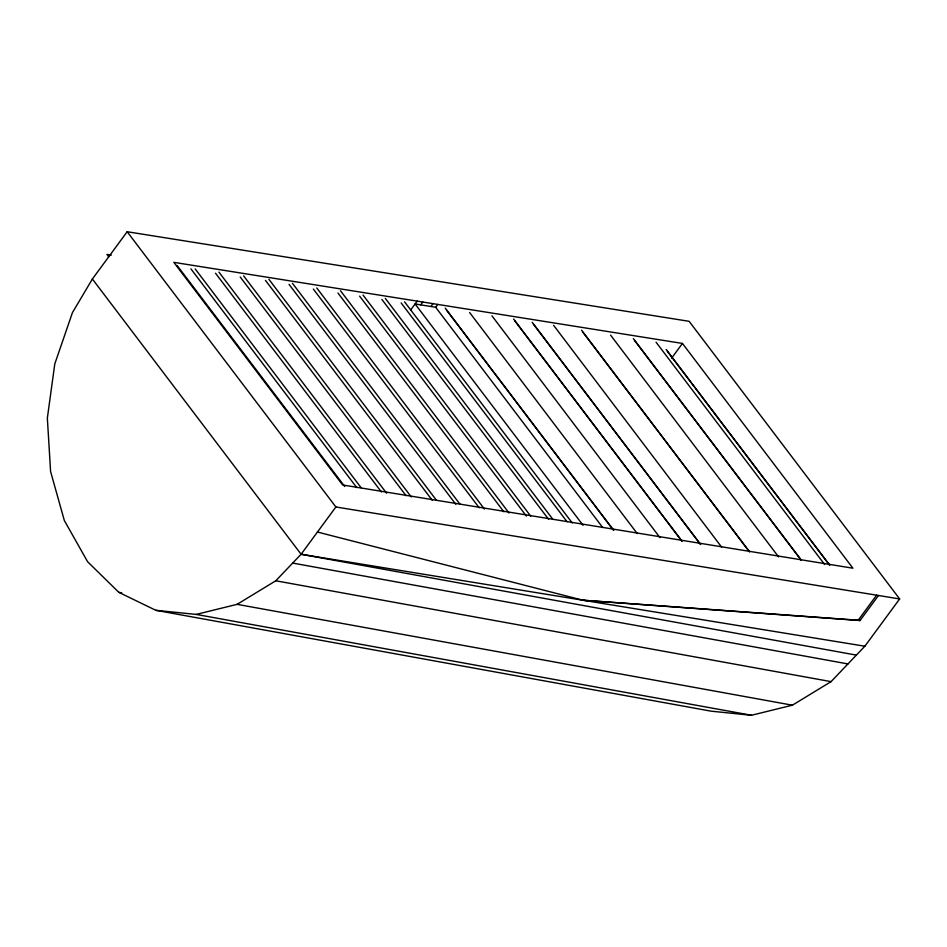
<?xml version="1.0" encoding="UTF-8"?>
<svg xmlns="http://www.w3.org/2000/svg" width="947" height="947" viewBox="0 0 947 947"><rect width="100%" height="100%" fill="white"/><g stroke="black" fill="none" stroke-linecap="round" stroke-linejoin="round"><path stroke-width="1.42" d="M92.38 279.01L72.434 312.628L54.796 363.908L47.35 418.101L50.593 471.511L64.325 520.483L87.586 561.701L118.813 592.337L155.853 610.318L711.138 711.173L751.492 715.269L792.39 705.195L831.064 681.639L864.86 646.221L899.65 598.942L689.132 321.317L127.17 231.731L92.38 279.01L301.099 554.255L856.372 655.111M410.797 309.811L417.177 301.134L682.444 343.43L852.904 568.212L342.66 484.982L173.834 262.343L417.177 301.134M583.08 525.325L415.094 303.963L420.74 304.875L422.836 302.034M420.74 304.875L430.921 306.497L433.016 303.656M430.921 306.497L435.667 307.266L437.763 304.425M155.853 610.318L196.207 614.414L237.117 604.34L275.778 580.783L301.099 554.255L335.889 506.976L899.65 598.942M671.553 358.226L682.444 343.43M317.446 532.036L582.973 600.232L858.183 620.238L876.614 595.19M582.973 600.232L860.042 620.545L878.485 595.485M858.183 620.238L860.042 620.545M111.296 255.122L106.928 254.412L108.727 256.791M301.099 554.255L864.86 646.221M292.682 563.074L847.956 663.93M275.778 580.783L831.064 681.639M237.117 604.34L792.39 705.195M118.813 592.337L121.713 592.869M196.207 614.414L751.492 715.269M666.167 349.479L829.371 564.696M667.398 351.337L829.702 565.371M656.046 342.175L824.588 564.448M633.354 338.635L801.008 559.724M634.585 340.482L801.34 560.399M610.59 335.12L778.588 556.895M581.541 330.195L749.195 551.296M582.772 332.054L749.539 551.971M553.604 325.306L721.602 547.082M532.143 322.24L700.685 544.513M533.362 324.087L700.129 544.016M513.605 319.032L682.148 541.305M514.837 320.891L681.603 540.808M491.978 315.86L659.964 537.636M469.617 312.51L637.284 533.611M445.208 308.118L613.751 530.391M446.439 309.977L613.194 529.894M435.667 307.266L602.647 527.467M404.57 301.856L572.225 522.957M401.161 302.957L567.04 521.702M385.287 298.341L552.941 519.441M381.878 299.453L548.644 519.37M363.032 295.038L530.687 516.139M359.623 296.139L526.39 516.068M340.482 290.741L509.024 513.014M337.961 293.025L503.84 511.771M316.748 287.947L484.402 509.048M313.339 289.06L479.218 507.805M292.434 283.26L460.088 504.36M289.036 284.36L455.803 504.289M268.889 279.282L436.543 500.383M265.491 280.395L432.258 500.312M243.616 275.861L411.27 496.962M240.207 276.974L406.085 495.719M218.935 272.109L386.589 493.209M215.525 273.221L381.404 491.967M195.212 268.948L361.079 487.693M190.915 268.877L356.782 487.622M177.053 265.409L344.72 486.498M127.17 231.731L335.889 506.976"/></g></svg>
